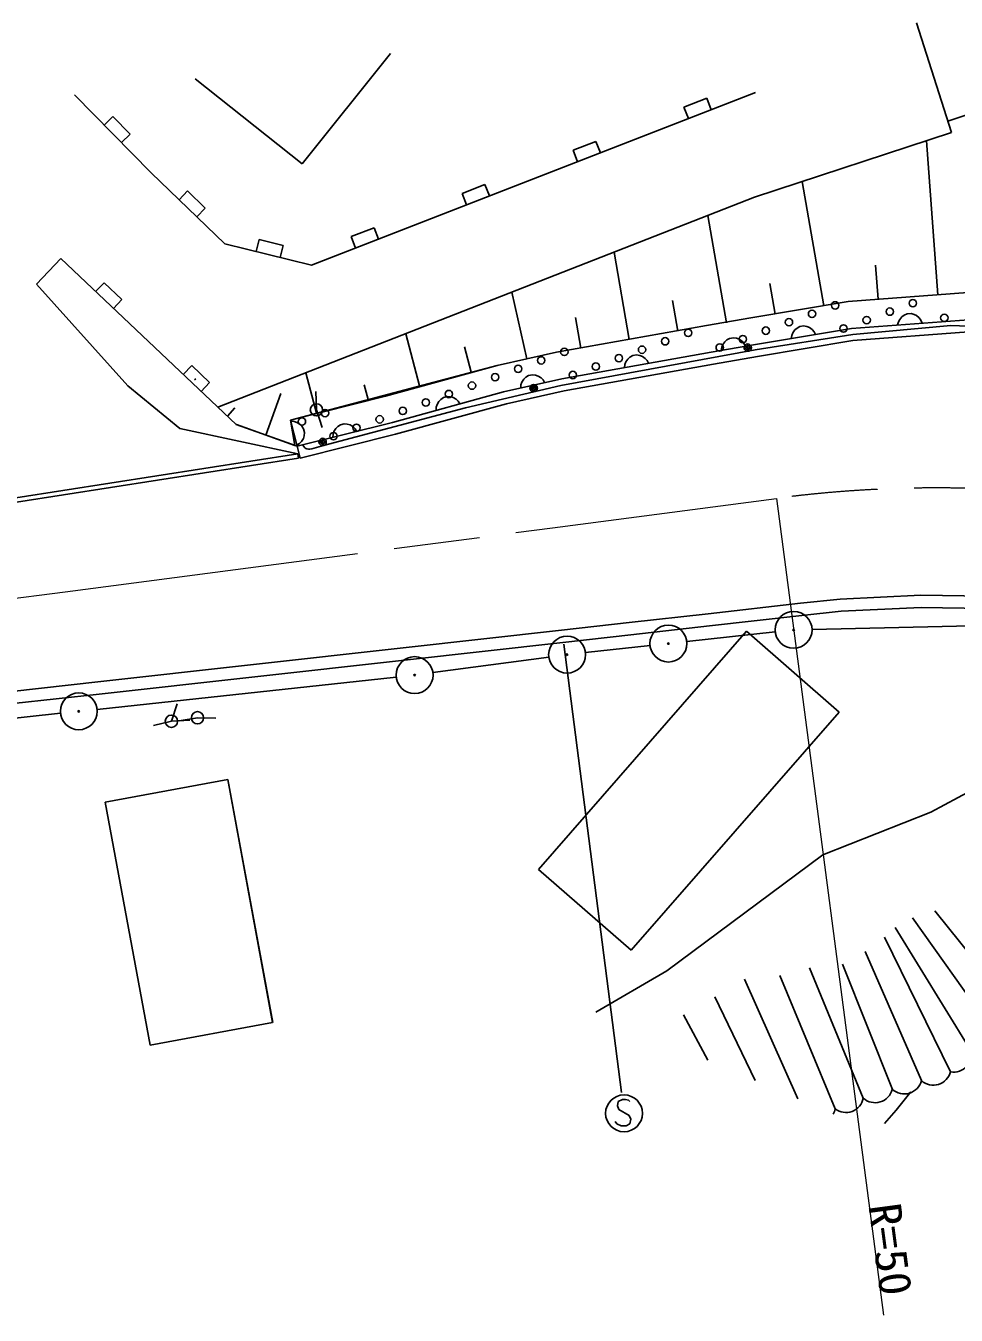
# Model space of a CAD drawing. Units: millimetres, scale not verified. Extents: x 40000 to 680000, y 20000 to 380000.
# Drawn here: x 175382 to 213240, y 262069 to 314544 of the extents above; entities that cross this region are included whole.
import ezdxf
from ezdxf.enums import TextEntityAlignment as Align

# ---------------------------------------------------------------- set-up
doc = ezdxf.new("R2010")
doc.units = ezdxf.units.MM
doc.header["$LTSCALE"] = 1000
doc.linetypes.add('CHAIN', pattern=[18.5, 12, -1.5, 3.5, -1.5])
for name, color, linetype, lineweight in [('M-BGD', 7, 'Continuous', 25), ('M-BGD-EXST', 7, 'Continuous', 25), ('M-BMK', 2, 'CHAIN', 13), ('M-BMK-ROW', 30, 'Continuous', 25), ('M-STR-HTXT', 7, 'Continuous', 13)]:
    doc.layers.add(name, color=color, linetype=linetype, lineweight=lineweight)
doc.styles.add('ＭＳ ゴシック', font='')
doc.styles.get('ＭＳ ゴシック').set_extended_font_data('MS Gothic')

msp = doc.modelspace()

# ---------------------------------------------------------------- linework, layer by layer
at = {"layer": 'M-BGD'}
for p, q in [((213053, 310200), (211627, 314660)), ((186624, 308927), (190224, 313422)), ((186624, 308927), (182277, 312379)), ((177361, 311733), (180481, 308560)), ((187010, 304804), (205067, 311823)), ((203094, 311593), (202162, 311231)), ((202162, 311231), (202343, 310765)), ((203275, 311127), (203094, 311593)), ((215823, 311650), (212905, 310664)), ((178927, 310854), (178570, 310503)), ((179628, 310140), (178927, 310854)), ((179271, 309790), (179628, 310140)), ((205036, 307567), (213053, 310200)), ((198580, 309838), (197648, 309476)), ((198761, 309372), (198580, 309838)), ((212496, 303594), (212026, 309863)), ((197648, 309476), (197829, 309010)), ((180481, 308560), (183477, 305670)), ((194066, 308083), (193134, 307721)), ((194247, 307617), (194066, 308083)), ((207854, 303149), (206975, 308203)), ((181966, 307822), (181619, 307462)), ((182686, 307128), (181966, 307822)), ((183199, 299022), (205036, 307567)), ((193134, 307721), (193315, 307255)), ((182339, 306768), (182686, 307128)), ((203897, 302460), (203138, 306824)), ((189552, 306328), (188620, 305966)), ((188620, 305966), (188801, 305500)), ((189733, 305862), (189552, 306328)), ((183477, 305670), (187010, 304804)), ((184877, 305842), (184758, 305356)), ((185848, 305603), (184877, 305842)), ((185729, 305118), (185848, 305603)), ((175822, 304034), (176801, 305069)), ((183939, 298322), (176801, 305069)), ((199939, 301772), (199320, 305330)), ((210061, 303412), (209957, 304801)), ((179539, 299887), (175822, 304034)), ((178565, 304089), (178222, 303726)), ((179292, 303402), (178565, 304089)), ((205875, 302804), (205658, 304053)), ((178949, 303039), (179292, 303402)), ((195765, 300987), (195160, 303702)), ((201918, 302116), (201701, 303365)), ((204886, 302657), (208843, 303321)), ((213713, 303685), (208843, 303321)), ((211244, 302818), (211127, 302770)), ((211403, 302830), (211244, 302818)), ((211526, 302800), (211403, 302830)), ((211630, 302747), (211526, 302800)), ((196972, 301256), (203081, 302347)), ((197961, 301428), (197744, 302676)), ((203081, 302347), (204886, 302657)), ((206874, 302301), (206763, 302242)), ((207032, 302328), (206874, 302301)), ((207157, 302308), (207032, 302328)), ((207266, 302265), (207157, 302308)), ((207381, 302183), (207266, 302265)), ((213734, 302584), (208975, 302227)), ((208975, 302227), (213734, 302584)), ((209036, 301979), (213018, 302343)), ((210887, 302491), (210856, 302368)), ((210940, 302595), (210887, 302491)), ((211032, 302702), (210940, 302595)), ((211127, 302770), (211032, 302702)), ((211737, 302655), (211630, 302747)), ((211805, 302560), (211737, 302655)), ((211853, 302443), (211805, 302560)), ((213018, 302343), (217024, 302197)), ((191408, 299886), (190845, 302014)), ((203909, 301759), (203821, 301683)), ((204021, 301819), (203909, 301759)), ((204178, 301846), (204021, 301819)), ((204303, 301827), (204178, 301846)), ((204412, 301784), (204303, 301827)), ((204528, 301703), (204412, 301784)), ((205066, 301352), (209036, 301979)), ((208975, 302227), (205070, 301573)), ((205070, 301573), (208975, 302227)), ((206549, 301942), (206530, 301817)), ((206592, 302051), (206549, 301942)), ((206674, 302166), (206592, 302051)), ((206763, 302242), (206674, 302166)), ((207457, 302094), (207381, 302183)), ((207516, 301983), (207457, 302094)), ((213744, 302083), (209036, 301731)), ((193508, 300441), (193232, 301484)), ((196972, 301256), (194558, 300718)), ((194558, 300718), (196972, 301256)), ((197155, 299905), (205066, 301352)), ((203271, 301264), (197188, 300177)), ((197188, 300177), (203271, 301264)), ((205070, 301573), (203271, 301264)), ((203271, 301264), (205070, 301573)), ((203697, 301459), (203678, 301334)), ((203739, 301567), (203697, 301459)), ((203821, 301683), (203739, 301567)), ((204604, 301614), (204528, 301703)), ((204663, 301503), (204604, 301614)), ((209036, 301731), (205154, 301080)), ((182135, 300716), (181791, 300352)), ((182861, 300029), (182135, 300716)), ((194558, 300718), (186158, 298498)), ((190018, 299467), (194558, 300718)), ((203358, 300771), (197286, 299686)), ((199756, 300757), (199737, 300632)), ((199797, 300866), (199756, 300757)), ((199878, 300983), (199797, 300866)), ((199966, 301059), (199878, 300983)), ((200077, 301120), (199966, 301059)), ((200234, 301148), (200077, 301120)), ((200360, 301130), (200234, 301148)), ((200469, 301088), (200360, 301130)), ((200585, 301007), (200469, 301088)), ((200661, 300919), (200585, 301007)), ((200722, 300808), (200661, 300919)), ((205154, 301080), (203358, 300771)), ((182250, 300131), (182304, 300174)), ((187208, 298775), (186773, 300421)), ((197188, 300177), (194824, 299651)), ((194824, 299651), (197188, 300177)), ((195643, 300161), (195568, 300042)), ((195728, 300241), (195643, 300161)), ((195836, 300306), (195728, 300241)), ((195993, 300341), (195836, 300306)), ((196118, 300328), (195993, 300341)), ((196229, 300291), (196118, 300328)), ((196348, 300215), (196229, 300291)), ((196429, 300131), (196348, 300215)), ((181650, 298154), (179539, 299887)), ((182518, 299665), (182861, 300029)), ((187208, 298914), (187179, 299664)), ((189308, 299330), (189149, 299932)), ((194824, 299651), (190298, 298403)), ((190298, 298403), (194824, 299651)), ((193278, 298996), (197155, 299905)), ((197286, 299686), (194945, 299165)), ((195531, 299931), (195518, 299805)), ((195568, 300042), (195531, 299931)), ((196494, 300022), (196429, 300131)), ((185146, 297889), (185754, 299586)), ((186158, 298498), (190018, 299467)), ((194945, 299165), (190425, 297919)), ((192117, 299132), (192086, 299020)), ((192187, 299255), (192117, 299132)), ((192267, 299340), (192187, 299255)), ((192372, 299410), (192267, 299340)), ((192526, 299453), (192372, 299410)), ((192653, 299446), (192526, 299453)), ((192765, 299415), (192653, 299446)), ((192888, 299345), (192765, 299415)), ((192972, 299265), (192888, 299345)), ((193043, 299160), (192972, 299265)), ((183585, 298662), (183891, 298991)), ((187208, 298914), (187441, 298201)), ((187499, 297461), (193278, 298996)), ((192086, 299020), (192079, 298894)), ((181650, 298154), (186445, 297126)), ((186426, 297431), (183939, 298322)), ((186334, 297464), (183959, 298315)), ((186426, 297431), (186158, 298498)), ((186158, 298498), (186334, 297464)), ((186297, 298440), (186170, 298449)), ((186408, 298406), (186297, 298440)), ((186529, 298333), (186408, 298406)), ((190298, 298403), (186426, 297431)), ((186426, 297431), (190298, 298403)), ((186612, 298251), (186529, 298333)), ((186680, 298144), (186612, 298251)), ((186719, 297989), (186680, 298144)), ((187993, 298154), (187920, 298033)), ((188076, 298237), (187993, 298154)), ((188182, 298305), (188076, 298237)), ((188337, 298344), (188182, 298305)), ((188463, 298334), (188337, 298344)), ((188575, 298300), (188463, 298334)), ((188696, 298227), (188575, 298300)), ((188779, 298145), (188696, 298227)), ((188847, 298038), (188779, 298145)), ((186414, 297479), (186521, 297547)), ((186521, 297547), (186603, 297630)), ((190425, 297919), (186548, 296946)), ((186603, 297630), (186676, 297751)), ((186676, 297751), (186709, 297863)), ((186709, 297863), (186719, 297989)), ((187887, 297921), (187877, 297795)), ((187920, 298033), (187887, 297921)), ((186445, 297126), (174981, 295336)), ((186426, 297431), (186548, 296946)), ((186473, 296948), (186445, 297126)), ((186669, 297468), (186661, 297497)), ((186691, 297422), (186669, 297468)), ((186736, 297372), (186691, 297422)), ((186775, 297341), (186736, 297372)), ((186821, 297322), (186775, 297341)), ((186887, 297309), (186821, 297322)), ((186938, 297312), (186887, 297309)), ((187015, 297332), (186938, 297312)), ((187015, 297332), (187499, 297461)), ((186473, 296948), (175009, 295158)), ((211798, 291377), (208523, 291216)), ((208523, 291216), (211798, 291377)), ((214993, 291325), (211798, 291377)), ((211798, 291377), (214993, 291325)), ((206909, 291042), (203147, 290618)), ((203147, 290618), (206909, 291042)), ((208523, 291216), (206909, 291042)), ((206909, 291042), (208523, 291216)), ((208562, 290718), (206964, 290545)), ((211807, 290877), (208562, 290718)), ((214967, 290826), (211807, 290877)), ((199939, 290258), (197184, 289949)), ((197184, 289949), (199939, 290258)), ((203147, 290618), (199939, 290258)), ((199939, 290258), (203147, 290618)), ((206964, 290545), (203203, 290121)), ((197184, 289949), (190740, 289230)), ((190740, 289230), (197184, 289949)), ((204711, 289902), (196245, 280209)), ((199995, 289761), (197239, 289452)), ((203203, 290121), (199995, 289761)), ((204711, 289902), (208477, 286613)), ((178312, 287845), (190740, 289230)), ((197239, 289452), (190795, 288733)), ((190795, 288733), (178367, 287348)), ((178312, 287845), (174815, 287456)), ((174815, 287456), (178312, 287845)), ((178367, 287348), (174871, 286959)), ((181306, 286240), (181538, 286954)), ((208477, 286613), (200011, 276920)), ((181306, 286240), (180577, 286064)), ((181306, 286240), (182055, 286286)), ((182368, 286382), (181628, 286257)), ((182368, 286382), (183117, 286367)), ((212203, 282546), (215544, 284326)), ((178615, 282953), (183596, 283874)), ((183596, 283874), (178615, 282953)), ((183596, 283874), (185436, 273986)), ((185426, 273984), (183596, 283874)), ((178615, 282953), (180445, 273063)), ((207815, 280801), (212203, 282546)), ((201461, 276080), (207815, 280801)), ((196245, 280209), (200011, 276920)), ((214613, 273802), (211455, 278247)), ((215413, 274716), (212370, 278531)), ((213812, 272888), (210757, 277849)), ((213012, 271974), (210321, 277448)), ((211826, 271616), (209532, 276873)), ((198572, 274402), (201461, 276080)), ((209455, 270901), (207269, 276202)), ((210641, 271258), (208610, 276353)), ((206800, 270874), (204631, 275747)), ((208314, 270468), (206069, 275893)), ((205056, 271622), (203414, 275020)), ((180445, 273063), (185426, 273984)), ((203132, 272447), (202144, 274288)), ((210794, 270420), (211394, 271158)), ((210322, 269870), (210794, 270420))]:
    msp.add_line(p, q, dxfattribs=at)
for centre, radius in [((208314, 303165), 150), ((211475, 303254), 150), ((207374, 302822), 150), ((210535, 302911), 150), ((212757, 302658), 150), ((205495, 302136), 150), ((206435, 302479), 150), ((208656, 302225), 150), ((209596, 302568), 150), ((201395, 301704), 150), ((202334, 302047), 150), ((204556, 301793), 150), ((197295, 301271), 150), ((200456, 301361), 150), ((203617, 301450), 150), ((204756, 301447), 150), ((204756, 301447), 90), ((204756, 301447), 30), ((195416, 300585), 150), ((196355, 300928), 150), ((198577, 300675), 150), ((199516, 301018), 150), ((194477, 300243), 150), ((197638, 300332), 150), ((192598, 299557), 150), ((193537, 299900), 150), ((196046, 299799), 150), ((196046, 299799), 90), ((196046, 299799), 30), ((187208, 298914), 250), ((191658, 299214), 150), ((186619, 298439), 150), ((187558, 298782), 150), ((189780, 298528), 150), ((190719, 298871), 150), ((188840, 298185), 150), ((187460, 297606), 150), ((187460, 297606), 90), ((187460, 297606), 30), ((187901, 297842), 150), ((182368, 286382), 250), ((181306, 286240), 250)]:
    msp.add_circle(centre, radius, dxfattribs=at)
for centre, radius, start, end in [((213132, 272676), 712, 260.2927, 17.288), ((212310, 272159), 726, 228.2971, 345.2924), ((211124, 271801), 726, 228.2971, 345.2924), ((208752, 271034), 716, 232.2548, 349.2501), ((209938, 271443), 726, 228.2971, 345.2924), ((207611, 270602), 716, 331.2382, 349.2501)]:
    msp.add_arc(centre, radius, start, end, dxfattribs=at)
at = {"layer": 'M-BGD-EXST'}
for p, q in [((197270, 289375), (199615, 271130)), ((199664, 270854), (199484, 270764)), ((199784, 270854), (199664, 270854)), ((199904, 270824), (199784, 270854)), ((199964, 270764), (199904, 270824)), ((199484, 270764), (199454, 270584)), ((199454, 270584), (199514, 270434)), ((199514, 270434), (199934, 270194)), ((199424, 269864), (199364, 269954)), ((199604, 269774), (199424, 269864)), ((199814, 269774), (199604, 269774)), ((199964, 269864), (199814, 269774)), ((199934, 270194), (199994, 270044)), ((199994, 270044), (199964, 269864))]:
    msp.add_line(p, q, dxfattribs=at)
msp.add_circle((199724, 270284), 750, dxfattribs=at)
at = {"layer": 'M-BMK'}
for p, q in [((196814, 294116), (205921, 295311)), ((176985, 291512), (196814, 294116)), ((167843, 290312), (176985, 291512))]:
    msp.add_line(p, q, dxfattribs=at)
msp.add_arc((212429, 245737), 50000, 56.0734, 97.4797, dxfattribs=at)
at = {"layer": 'M-BMK-ROW'}
for p, q in [((205879, 289879), (202273, 289484)), ((207374, 289978), (215425, 290165)), ((190740, 289230), (178312, 287845)), ((198153, 289033), (200782, 289321)), ((191947, 288219), (196664, 288852)), ((190458, 288039), (178284, 286726)), ((176793, 286564), (169189, 285734))]:
    msp.add_line(p, q, dxfattribs=at)
for centre, radius in [((206624, 289960), 750), ((197407, 288952), 750), ((201528, 289402), 750), ((206624, 289960), 30), ((201528, 289402), 30), ((191203, 288120), 750), ((197407, 288952), 30), ((191203, 288120), 30), ((177538, 286645), 750), ((177538, 286645), 30)]:
    msp.add_circle(centre, radius, dxfattribs=at)
at = {"layer": 'M-STR-HTXT'}
msp.add_line((205921, 295311), (210285, 262069), dxfattribs=at)

# ---------------------------------------------------------------- texts
at = {"layer": 'M-STR-HTXT', "style": 'ＭＳ ゴシック', "width": 1.05}
msp.add_text('R=50', height=1320, rotation=277.6, dxfattribs=at).set_placement((209272, 266485), align=Align.BOTTOM_LEFT)

doc.saveas('drawing.dxf')
